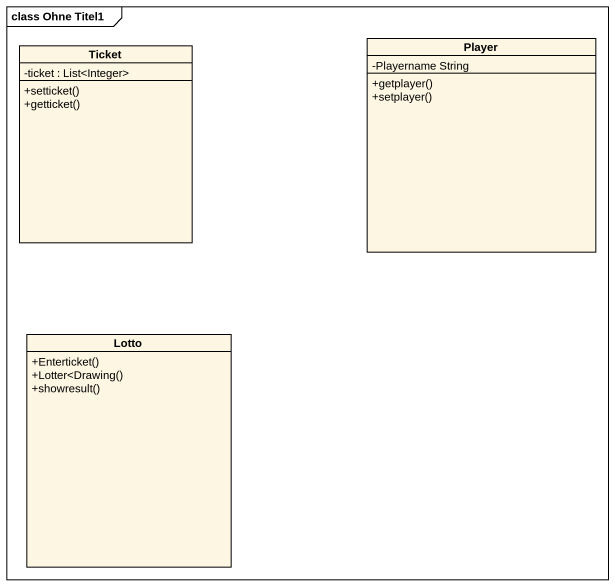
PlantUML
@startuml
mainframe class Ohne Titel1
hide circle
hide empty members
skinparam classAttributeIconSize 0
class Ticket {
  -ticket : List<Integer>
  +setticket()
  +getticket()
}
class Player {
  -Playername String
  +getplayer()
  +setplayer()
}
class Lotto {
  +Enterticket()
  +Lotter<Drawing()
  +showresult()
}
@enduml
